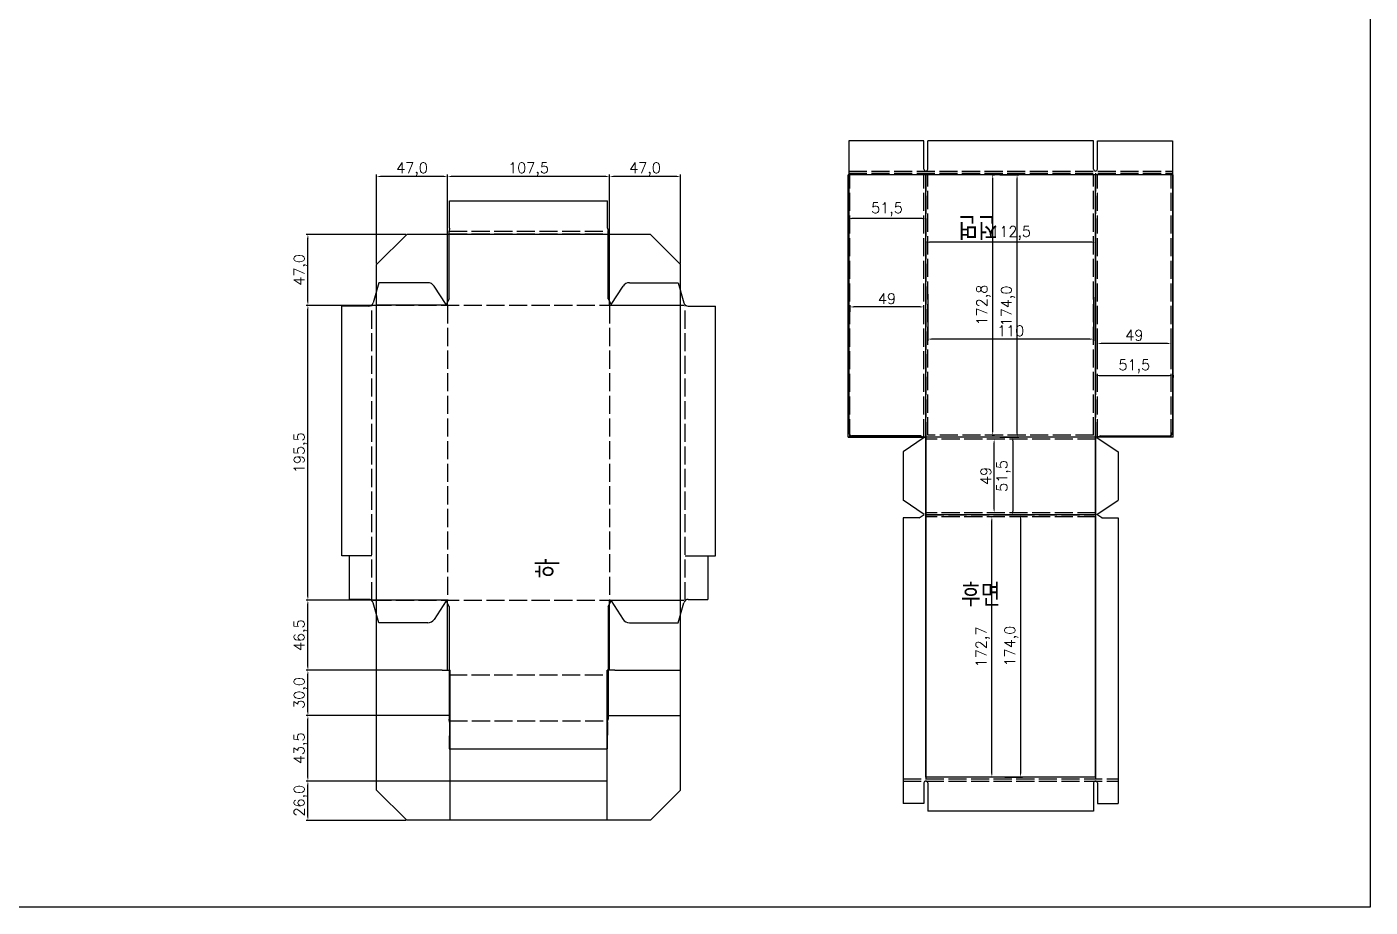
# Model space of a CAD drawing. Header units: millimetres. Extents: x 2179 to 11229, y 1198 to 3756.
# Drawn here: x 8938 to 9829, y 1435 to 2019 of the extents above; entities that cross this region are included whole.
import ezdxf

# ---------------------------------------------------------------- set-up
doc = ezdxf.new("R2010")
doc.units = ezdxf.units.MM
doc.linetypes.add('ACAD_ISO02W100', pattern=[15, 12, -3])
for name, color, linetype in [('기지', 7, 'Continuous'), ('인쇄지', 7, 'Continuous'), ('치수', 7, 'Continuous')]:
    doc.layers.add(name, color=color, linetype=linetype)
doc.styles.get("Standard").update_dxf_attribs({"font": 'txt.shx', "bigfont": 'zfhg.shx'})
doc.dimstyles.new('ISO-25', dxfattribs={"dimtxt": 2.5, "dimasz": 2.5, "dimexe": 1.25, "dimexo": 0.625, "dimtad": 1, "dimtxsty": 'Standard', "dimcen": 2.5, "dimadec": 0, "dimazin": 0, "dimtfac": 1, "dimtmove": 0, "dimatfit": 3, "dimfxl": 0, "dimarcsym": 0})

# ---------------------------------------------------------------- blocks, each defined once
blk = doc.blocks.new('*D615')
at = {"layer": 'DEFPOINTS', "color": 0}
for p in [(9646.7, 1890.82), (9698.2, 1788.63), (9698.2, 1787.67)]:
    blk.add_point(p, dxfattribs=at)
at = {"layer": '치수', "color": 0, "lineweight": -2}
for p, q in [((9646.7, 1890.19), (9646.7, 1786.42)), ((9649.2, 1787.67), (9695.7, 1787.67)), ((9698.2, 1788.01), (9698.2, 1786.42))]:
    blk.add_line(p, q, dxfattribs=at)
at = {"layer": '치수', "color": 0}
for points in [[(9649.2, 1788.09), (9649.2, 1787.25), (9646.7, 1787.67)], [(9695.7, 1788.09), (9695.7, 1787.25), (9698.2, 1787.67)]]:
    blk.add_solid(points, dxfattribs=at)
at = {"layer": '치수', "color": 0, "insert": (9672.45, 1793.75), "char_height": 7, "attachment_point": 5}
blk.add_mtext('51,5', dxfattribs=at)
blk = doc.blocks.new('*D616')
at = {"layer": 'DEFPOINTS', "color": 0}
for p in [(9647.95, 1808.91), (9647.95, 1798.94), (9696.95, 1798.94)]:
    blk.add_point(p, dxfattribs=at)
at = {"layer": '치수', "color": 0, "lineweight": -2}
for p, q in [((9647.95, 1799.56), (9647.95, 1810.16)), ((9694.45, 1808.91), (9650.45, 1808.91)), ((9696.95, 1799.56), (9696.95, 1810.16))]:
    blk.add_line(p, q, dxfattribs=at)
at = {"layer": '치수', "color": 0}
for points in [[(9650.45, 1809.32), (9650.45, 1808.49), (9647.95, 1808.91)], [(9694.45, 1809.32), (9694.45, 1808.49), (9696.95, 1808.91)]]:
    blk.add_solid(points, dxfattribs=at)
at = {"layer": '치수', "color": 0, "insert": (9672.45, 1814.41), "char_height": 7, "attachment_point": 5}
blk.add_mtext('49', dxfattribs=at)
blk = doc.blocks.new('*D617')
at = {"layer": 'DEFPOINTS', "color": 0}
for p in [(9324.57, 1919.65), (9324.57, 1881.24), (9371.57, 1861.24)]:
    blk.add_point(p, dxfattribs=at)
at = {"layer": '치수', "color": 0, "lineweight": -2}
for p, q in [((9324.57, 1881.87), (9324.57, 1920.9)), ((9369.07, 1919.65), (9327.07, 1919.65)), ((9371.57, 1861.87), (9371.57, 1920.9))]:
    blk.add_line(p, q, dxfattribs=at)
at = {"layer": '치수', "color": 0}
for points in [[(9327.07, 1920.07), (9327.07, 1919.24), (9324.57, 1919.65)], [(9369.07, 1920.07), (9369.07, 1919.24), (9371.57, 1919.65)]]:
    blk.add_solid(points, dxfattribs=at)
at = {"layer": '치수', "color": 0, "insert": (9348.07, 1924.36), "char_height": 7, "attachment_point": 5}
blk.add_mtext('47,0', dxfattribs=at)
blk = doc.blocks.new('*D618')
at = {"layer": 'DEFPOINTS', "color": 0}
for p in [(9124.51, 1518.74), (9218.77, 1518.74), (9190.07, 1492.74)]:
    blk.add_point(p, dxfattribs=at)
at = {"layer": '치수', "color": 0, "lineweight": -2}
for p, q in [((9218.15, 1518.74), (9123.26, 1518.74)), ((9124.51, 1495.24), (9124.51, 1516.24)), ((9189.45, 1492.74), (9123.26, 1492.74))]:
    blk.add_line(p, q, dxfattribs=at)
at = {"layer": '치수', "color": 0}
for points in [[(9124.09, 1516.24), (9124.92, 1516.24), (9124.51, 1518.74)], [(9124.09, 1495.24), (9124.92, 1495.24), (9124.51, 1492.74)]]:
    blk.add_solid(points, dxfattribs=at)
at = {"layer": '치수', "color": 0, "insert": (9119.8, 1505.74), "char_height": 7, "attachment_point": 5, "rotation": 90}
blk.add_mtext('26,0', dxfattribs=at)
blk = doc.blocks.new('*D619')
at = {"layer": 'DEFPOINTS', "color": 0}
for p in [(9124.51, 1562.24), (9170.07, 1562.24), (9218.77, 1518.74)]:
    blk.add_point(p, dxfattribs=at)
at = {"layer": '치수', "color": 0, "lineweight": -2}
for p, q in [((9169.45, 1562.24), (9123.26, 1562.24)), ((9124.51, 1521.24), (9124.51, 1559.74)), ((9218.15, 1518.74), (9123.26, 1518.74))]:
    blk.add_line(p, q, dxfattribs=at)
at = {"layer": '치수', "color": 0}
for points in [[(9124.09, 1559.74), (9124.92, 1559.74), (9124.51, 1562.24)], [(9124.09, 1521.24), (9124.92, 1521.24), (9124.51, 1518.74)]]:
    blk.add_solid(points, dxfattribs=at)
at = {"layer": '치수', "color": 0, "insert": (9119.8, 1540.49), "char_height": 7, "attachment_point": 5, "rotation": 90}
blk.add_mtext('43,5', dxfattribs=at)
blk = doc.blocks.new('*D620')
at = {"layer": 'DEFPOINTS', "color": 0}
for p in [(9124.51, 1592.24), (9170.07, 1592.24), (9170.07, 1562.24)]:
    blk.add_point(p, dxfattribs=at)
at = {"layer": '치수', "color": 0, "lineweight": -2}
for p, q in [((9169.45, 1592.24), (9123.26, 1592.24)), ((9124.51, 1564.74), (9124.51, 1589.74)), ((9169.45, 1562.24), (9123.26, 1562.24))]:
    blk.add_line(p, q, dxfattribs=at)
at = {"layer": '치수', "color": 0}
for points in [[(9124.09, 1589.74), (9124.92, 1589.74), (9124.51, 1592.24)], [(9124.09, 1564.74), (9124.92, 1564.74), (9124.51, 1562.24)]]:
    blk.add_solid(points, dxfattribs=at)
at = {"layer": '치수', "color": 0, "insert": (9119.8, 1577.24), "char_height": 7, "attachment_point": 5, "rotation": 90}
blk.add_mtext('30,0', dxfattribs=at)
blk = doc.blocks.new('*D621')
at = {"layer": 'DEFPOINTS', "color": 0}
for p in [(9124.51, 1638.74), (9170.07, 1638.74), (9170.07, 1592.24)]:
    blk.add_point(p, dxfattribs=at)
at = {"layer": '치수', "color": 0, "lineweight": -2}
for p, q in [((9169.45, 1638.74), (9123.26, 1638.74)), ((9124.51, 1594.74), (9124.51, 1636.24)), ((9169.45, 1592.24), (9123.26, 1592.24))]:
    blk.add_line(p, q, dxfattribs=at)
at = {"layer": '치수', "color": 0}
for points in [[(9124.09, 1636.24), (9124.92, 1636.24), (9124.51, 1638.74)], [(9124.09, 1594.74), (9124.92, 1594.74), (9124.51, 1592.24)]]:
    blk.add_solid(points, dxfattribs=at)
at = {"layer": '치수', "color": 0, "insert": (9119.8, 1615.49), "char_height": 7, "attachment_point": 5, "rotation": 90}
blk.add_mtext('46,5', dxfattribs=at)
blk = doc.blocks.new('*D622')
at = {"layer": 'DEFPOINTS', "color": 0}
for p in [(9124.51, 1834.24), (9170.07, 1834.24), (9170.07, 1638.74)]:
    blk.add_point(p, dxfattribs=at)
at = {"layer": '치수', "color": 0, "lineweight": -2}
for p, q in [((9169.45, 1834.24), (9123.26, 1834.24)), ((9124.51, 1641.24), (9124.51, 1831.74)), ((9169.45, 1638.74), (9123.26, 1638.74))]:
    blk.add_line(p, q, dxfattribs=at)
at = {"layer": '치수', "color": 0}
for points in [[(9124.09, 1831.74), (9124.92, 1831.74), (9124.51, 1834.24)], [(9124.09, 1641.24), (9124.92, 1641.24), (9124.51, 1638.74)]]:
    blk.add_solid(points, dxfattribs=at)
at = {"layer": '치수', "color": 0, "insert": (9119.8, 1736.49), "char_height": 7, "attachment_point": 5, "rotation": 90}
blk.add_mtext('195,5', dxfattribs=at)
blk = doc.blocks.new('*D623')
at = {"layer": 'DEFPOINTS', "color": 0}
for p in [(9124.51, 1881.24), (9190.07, 1881.24), (9170.07, 1834.24)]:
    blk.add_point(p, dxfattribs=at)
at = {"layer": '치수', "color": 0, "lineweight": -2}
for p, q in [((9189.45, 1881.24), (9123.26, 1881.24)), ((9124.51, 1836.74), (9124.51, 1878.74)), ((9169.45, 1834.24), (9123.26, 1834.24))]:
    blk.add_line(p, q, dxfattribs=at)
at = {"layer": '치수', "color": 0}
for points in [[(9124.09, 1878.74), (9124.92, 1878.74), (9124.51, 1881.24)], [(9124.09, 1836.74), (9124.92, 1836.74), (9124.51, 1834.24)]]:
    blk.add_solid(points, dxfattribs=at)
at = {"layer": '치수', "color": 0, "insert": (9119.8, 1857.74), "char_height": 7, "attachment_point": 5, "rotation": 90}
blk.add_mtext('47,0', dxfattribs=at)
blk = doc.blocks.new('*D624')
at = {"layer": 'DEFPOINTS', "color": 0}
for p in [(9217.07, 1919.65), (9217.07, 1881.24), (9324.57, 1881.24)]:
    blk.add_point(p, dxfattribs=at)
at = {"layer": '치수', "color": 0, "lineweight": -2}
for p, q in [((9217.07, 1881.87), (9217.07, 1920.9)), ((9322.07, 1919.65), (9219.57, 1919.65)), ((9324.57, 1881.87), (9324.57, 1920.9))]:
    blk.add_line(p, q, dxfattribs=at)
at = {"layer": '치수', "color": 0}
for points in [[(9219.57, 1920.07), (9219.57, 1919.24), (9217.07, 1919.65)], [(9322.07, 1920.07), (9322.07, 1919.24), (9324.57, 1919.65)]]:
    blk.add_solid(points, dxfattribs=at)
at = {"layer": '치수', "color": 0, "insert": (9270.82, 1924.36), "char_height": 7, "attachment_point": 5}
blk.add_mtext('107,5', dxfattribs=at)
blk = doc.blocks.new('*D625')
at = {"layer": 'DEFPOINTS', "color": 0}
for p in [(9170.07, 1919.65), (9217.07, 1881.24), (9170.07, 1861.24)]:
    blk.add_point(p, dxfattribs=at)
at = {"layer": '치수', "color": 0, "lineweight": -2}
for p, q in [((9170.07, 1861.87), (9170.07, 1920.9)), ((9214.57, 1919.65), (9172.57, 1919.65)), ((9217.07, 1881.87), (9217.07, 1920.9))]:
    blk.add_line(p, q, dxfattribs=at)
at = {"layer": '치수', "color": 0}
for points in [[(9172.57, 1920.07), (9172.57, 1919.24), (9170.07, 1919.65)], [(9214.57, 1920.07), (9214.57, 1919.24), (9217.07, 1919.65)]]:
    blk.add_solid(points, dxfattribs=at)
at = {"layer": '치수', "color": 0, "insert": (9193.57, 1924.36), "char_height": 7, "attachment_point": 5}
blk.add_mtext('47,0', dxfattribs=at)
blk = doc.blocks.new('*D630')
at = {"layer": 'DEFPOINTS', "color": 0}
for p in [(9534.2, 1876.57), (9534.2, 1876.09), (9646.7, 1876.57)]:
    blk.add_point(p, dxfattribs=at)
at = {"layer": '치수', "color": 0, "lineweight": -2}
for p, q in [((9534.2, 1875.94), (9534.2, 1874.84)), ((9644.2, 1876.09), (9536.7, 1876.09)), ((9646.7, 1875.94), (9646.7, 1874.84))]:
    blk.add_line(p, q, dxfattribs=at)
at = {"layer": '치수', "color": 0}
for points in [[(9536.7, 1876.51), (9536.7, 1875.67), (9534.2, 1876.09)], [(9644.2, 1876.51), (9644.2, 1875.67), (9646.7, 1876.09)]]:
    blk.add_solid(points, dxfattribs=at)
at = {"layer": '치수', "color": 0, "insert": (9590.45, 1882.17), "char_height": 7, "attachment_point": 5}
blk.add_mtext('112,5', dxfattribs=at)
blk = doc.blocks.new('*D631')
at = {"layer": 'DEFPOINTS', "color": 0}
for p in [(9535.45, 1842.34), (9645.45, 1840.27), (9535.45, 1811.84)]:
    blk.add_point(p, dxfattribs=at)
at = {"layer": '치수', "color": 0, "lineweight": -2}
for p, q in [((9535.45, 1841.72), (9535.45, 1810.59)), ((9645.45, 1839.65), (9645.45, 1810.59)), ((9642.95, 1811.84), (9537.95, 1811.84))]:
    blk.add_line(p, q, dxfattribs=at)
at = {"layer": '치수', "color": 0}
for points in [[(9537.95, 1812.26), (9537.95, 1811.42), (9535.45, 1811.84)], [(9642.95, 1812.26), (9642.95, 1811.42), (9645.45, 1811.84)]]:
    blk.add_solid(points, dxfattribs=at)
at = {"layer": '치수', "color": 0, "insert": (9590.45, 1817.34), "char_height": 7, "attachment_point": 5}
blk.add_mtext('110', dxfattribs=at)
blk = doc.blocks.new('*D632')
at = {"layer": 'DEFPOINTS', "color": 0}
for p in [(9582.68, 1920.81), (9594.73, 1920.81), (9582.68, 1746.81)]:
    blk.add_point(p, dxfattribs=at)
at = {"layer": '치수', "color": 0, "lineweight": -2}
for p, q in [((9583.31, 1920.81), (9595.98, 1920.81)), ((9594.73, 1749.31), (9594.73, 1918.31)), ((9583.31, 1746.81), (9595.98, 1746.81))]:
    blk.add_line(p, q, dxfattribs=at)
at = {"layer": '치수', "color": 0}
for points in [[(9594.31, 1918.31), (9595.14, 1918.31), (9594.73, 1920.81)], [(9594.31, 1749.31), (9595.14, 1749.31), (9594.73, 1746.81)]]:
    blk.add_solid(points, dxfattribs=at)
at = {"layer": '치수', "color": 0, "insert": (9588.64, 1833.81), "char_height": 7, "attachment_point": 5, "rotation": 90}
blk.add_mtext('174,0', dxfattribs=at)
blk = doc.blocks.new('*D626')
at = {"layer": 'DEFPOINTS', "color": 0}
for p in [(9577.57, 1920.81), (9578.56, 1920.81), (9577.57, 1748.06)]:
    blk.add_point(p, dxfattribs=at)
at = {"layer": '치수', "color": 0, "lineweight": -2}
for p, q in [((9578.19, 1920.81), (9579.81, 1920.81)), ((9578.56, 1750.56), (9578.56, 1918.31)), ((9578.19, 1748.06), (9579.81, 1748.06))]:
    blk.add_line(p, q, dxfattribs=at)
at = {"layer": '치수', "color": 0}
for points in [[(9578.15, 1918.31), (9578.98, 1918.31), (9578.56, 1920.81)], [(9578.15, 1750.56), (9578.98, 1750.56), (9578.56, 1748.06)]]:
    blk.add_solid(points, dxfattribs=at)
at = {"layer": '치수', "color": 0, "insert": (9572.48, 1834.43), "char_height": 7, "attachment_point": 5, "rotation": 90}
blk.add_mtext('172,8', dxfattribs=at)
blk = doc.blocks.new('*D633')
at = {"layer": 'DEFPOINTS', "color": 0}
for p in [(9586.03, 1695.31), (9586.03, 1521.31), (9597.05, 1521.31)]:
    blk.add_point(p, dxfattribs=at)
at = {"layer": '치수', "color": 0, "lineweight": -2}
for p, q in [((9586.65, 1695.31), (9598.3, 1695.31)), ((9597.05, 1692.81), (9597.05, 1523.81)), ((9586.65, 1521.31), (9598.3, 1521.31))]:
    blk.add_line(p, q, dxfattribs=at)
at = {"layer": '치수', "color": 0}
for points in [[(9596.63, 1692.81), (9597.47, 1692.81), (9597.05, 1695.31)], [(9596.63, 1523.81), (9597.47, 1523.81), (9597.05, 1521.31)]]:
    blk.add_solid(points, dxfattribs=at)
at = {"layer": '치수', "color": 0, "insert": (9590.97, 1608.31), "char_height": 7, "attachment_point": 5, "rotation": 90}
blk.add_mtext('174,0', dxfattribs=at)
blk = doc.blocks.new('*D627')
at = {"layer": 'DEFPOINTS', "color": 0}
for p in [(9578.01, 1694.06), (9580.27, 1694.06), (9580.27, 1521.31)]:
    blk.add_point(p, dxfattribs=at)
at = {"layer": '치수', "color": 0, "lineweight": -2}
for p, q in [((9579.65, 1694.06), (9576.76, 1694.06)), ((9578.01, 1523.81), (9578.01, 1691.56)), ((9579.65, 1521.31), (9576.76, 1521.31))]:
    blk.add_line(p, q, dxfattribs=at)
at = {"layer": '치수', "color": 0}
for points in [[(9577.59, 1691.56), (9578.43, 1691.56), (9578.01, 1694.06)], [(9577.59, 1523.81), (9578.43, 1523.81), (9578.01, 1521.31)]]:
    blk.add_solid(points, dxfattribs=at)
at = {"layer": '치수', "color": 0, "insert": (9571.93, 1607.68), "char_height": 7, "attachment_point": 5, "rotation": 90}
blk.add_mtext('172,7', dxfattribs=at)
blk = doc.blocks.new('*D628')
at = {"layer": 'DEFPOINTS', "color": 0}
for p in [(9579.52, 1745.56), (9582.23, 1745.56), (9579.97, 1696.56)]:
    blk.add_point(p, dxfattribs=at)
at = {"layer": '치수', "color": 0, "lineweight": -2}
for p, q in [((9581.6, 1745.56), (9578.27, 1745.56)), ((9579.52, 1699.06), (9579.52, 1743.06)), ((9579.34, 1696.56), (9578.27, 1696.56))]:
    blk.add_line(p, q, dxfattribs=at)
at = {"layer": '치수', "color": 0}
for points in [[(9579.11, 1743.06), (9579.94, 1743.06), (9579.52, 1745.56)], [(9579.11, 1699.06), (9579.94, 1699.06), (9579.52, 1696.56)]]:
    blk.add_solid(points, dxfattribs=at)
at = {"layer": '치수', "color": 0, "insert": (9574.02, 1721.06), "char_height": 7, "attachment_point": 5, "rotation": 90}
blk.add_mtext('49', dxfattribs=at)
blk = doc.blocks.new('*D634')
at = {"layer": 'DEFPOINTS', "color": 0}
for p in [(9590.45, 1746.81), (9590.45, 1695.31), (9591.84, 1695.31)]:
    blk.add_point(p, dxfattribs=at)
at = {"layer": '치수', "color": 0, "lineweight": -2}
for p, q in [((9591.07, 1746.81), (9593.09, 1746.81)), ((9591.84, 1744.31), (9591.84, 1697.81)), ((9591.07, 1695.31), (9593.09, 1695.31))]:
    blk.add_line(p, q, dxfattribs=at)
at = {"layer": '치수', "color": 0}
for points in [[(9591.42, 1744.31), (9592.26, 1744.31), (9591.84, 1746.81)], [(9591.42, 1697.81), (9592.26, 1697.81), (9591.84, 1695.31)]]:
    blk.add_solid(points, dxfattribs=at)
at = {"layer": '치수', "color": 0, "insert": (9585.76, 1721.06), "char_height": 7, "attachment_point": 5, "rotation": 90}
blk.add_mtext('51,5', dxfattribs=at)
blk = doc.blocks.new('*D635')
at = {"layer": 'DEFPOINTS', "color": 0}
for p in [(9483.95, 1833.19), (9483.95, 1829.33), (9532.95, 1829.33)]:
    blk.add_point(p, dxfattribs=at)
at = {"layer": '치수', "color": 0, "lineweight": -2}
for p, q in [((9483.95, 1829.96), (9483.95, 1834.44)), ((9530.45, 1833.19), (9486.45, 1833.19)), ((9532.95, 1829.96), (9532.95, 1834.44))]:
    blk.add_line(p, q, dxfattribs=at)
at = {"layer": '치수', "color": 0}
for points in [[(9486.45, 1833.6), (9486.45, 1832.77), (9483.95, 1833.19)], [(9530.45, 1833.6), (9530.45, 1832.77), (9532.95, 1833.19)]]:
    blk.add_solid(points, dxfattribs=at)
at = {"layer": '치수', "color": 0, "insert": (9508.45, 1838.69), "char_height": 7, "attachment_point": 5}
blk.add_mtext('49', dxfattribs=at)
blk = doc.blocks.new('*D629')
at = {"layer": 'DEFPOINTS', "color": 0}
for p in [(9482.7, 1893.77), (9482.7, 1891.78), (9534.2, 1890.82)]:
    blk.add_point(p, dxfattribs=at)
at = {"layer": '치수', "color": 0, "lineweight": -2}
for p, q in [((9482.7, 1893.15), (9482.7, 1890.53)), ((9531.7, 1891.78), (9485.2, 1891.78)), ((9534.2, 1891.44), (9534.2, 1893.03))]:
    blk.add_line(p, q, dxfattribs=at)
at = {"layer": '치수', "color": 0}
for points in [[(9485.2, 1892.19), (9485.2, 1891.36), (9482.7, 1891.78)], [(9531.7, 1892.19), (9531.7, 1891.36), (9534.2, 1891.78)]]:
    blk.add_solid(points, dxfattribs=at)
at = {"layer": '치수', "color": 0, "insert": (9508.45, 1897.86), "char_height": 7, "attachment_point": 5}
blk.add_mtext('51,5', dxfattribs=at)

msp = doc.modelspace()

# ---------------------------------------------------------------- linework, layer by layer
at = {"color": 6}
msp.add_lwpolyline([(8928.818, 2035.181), (9828.818, 2035.181), (9828.818, 1435.181), (8928.818, 1435.181)], close=True, dxfattribs=at)
at = {"layer": '기지'}
for p, q in [((9698.196, 1920.806), (9482.696, 1920.806)), ((9482.696, 1746.806), (9482.696, 1920.806)), ((9698.196, 1746.806), (9698.196, 1920.806)), ((9170.073, 1861.242), (9190.073, 1881.242)), ((9351.573, 1881.242), (9190.073, 1881.242)), ((9351.573, 1881.242), (9371.573, 1861.242)), ((9170.073, 1512.742), (9170.073, 1861.242)), ((9371.573, 1512.742), (9371.573, 1861.242)), ((9482.696, 1746.806), (9534.196, 1746.806)), ((9534.196, 1746.806), (9534.196, 1521.306)), ((9698.196, 1746.806), (9646.696, 1746.806)), ((9646.696, 1746.806), (9646.696, 1521.306)), ((9213.573, 1592.242), (9218.773, 1592.242)), ((9218.773, 1492.742), (9218.773, 1592.242)), ((9322.873, 1492.742), (9322.873, 1592.242)), ((9328.073, 1592.242), (9322.873, 1592.242)), ((9646.696, 1521.306), (9534.196, 1521.306)), ((9190.073, 1492.742), (9170.073, 1512.742)), ((9351.573, 1492.742), (9371.573, 1512.742)), ((9351.573, 1492.742), (9190.073, 1492.742))]:
    msp.add_line(p, q, dxfattribs=at)
at = {"layer": '기지', "color": 3}
for p, q in [((9482.696, 1746.806), (9482.696, 1920.806)), ((9534.196, 1521.306), (9534.196, 1920.806)), ((9646.696, 1521.306), (9646.696, 1920.806)), ((9698.196, 1746.806), (9698.196, 1920.806)), ((9217.073, 1834.242), (9217.073, 1881.242)), ((9324.573, 1834.242), (9324.573, 1881.242)), ((9217.073, 1834.242), (9170.073, 1834.242)), ((9324.573, 1834.242), (9371.573, 1834.242)), ((9698.196, 1746.806), (9482.696, 1746.806)), ((9646.696, 1695.306), (9534.196, 1695.306)), ((9217.073, 1638.742), (9170.073, 1638.742)), ((9217.073, 1592.242), (9217.073, 1638.742)), ((9324.573, 1638.742), (9371.573, 1638.742)), ((9324.573, 1592.242), (9324.573, 1638.742)), ((9213.573, 1592.242), (9170.073, 1592.242)), ((9328.073, 1592.242), (9371.573, 1592.242)), ((9218.773, 1562.242), (9170.073, 1562.242)), ((9322.873, 1562.242), (9371.573, 1562.242)), ((9322.873, 1518.742), (9218.773, 1518.742))]:
    msp.add_line(p, q, dxfattribs=at)
at = {"layer": '인쇄지', "color": 6}
for p, q in [((9483.196, 1943.306), (9483.196, 1749.806)), ((9532.946, 1943.306), (9483.196, 1943.306)), ((9532.946, 1924.556), (9532.946, 1943.306)), ((9645.446, 1943.306), (9535.446, 1943.306)), ((9535.446, 1924.556), (9535.446, 1943.306)), ((9645.446, 1924.556), (9645.446, 1943.306)), ((9647.946, 1943.306), (9697.696, 1943.306)), ((9647.946, 1924.556), (9647.946, 1943.306)), ((9697.696, 1943.306), (9697.696, 1749.806)), ((9218.473, 1903.442), (9323.173, 1903.442)), ((9218.473, 1885.442), (9218.473, 1903.442)), ((9323.173, 1885.442), (9323.173, 1903.442)), ((9218.473, 1885.442), (9218.073, 1883.442)), ((9218.073, 1838.52), (9218.073, 1883.442)), ((9323.173, 1885.442), (9323.573, 1883.442)), ((9323.573, 1838.52), (9323.573, 1883.442)), ((9171.61, 1849.242), (9167.803, 1835.918)), ((9203.976, 1849.242), (9171.61, 1849.242)), ((9216.123, 1834.742), (9208.166, 1846.969)), ((9325.523, 1834.742), (9333.48, 1846.969)), ((9337.67, 1849.242), (9370.036, 1849.242)), ((9370.036, 1849.242), (9373.843, 1835.918)), ((9218.073, 1838.52), (9216.123, 1834.742)), ((9323.573, 1838.52), (9325.523, 1834.742)), ((9146.923, 1668.242), (9146.923, 1833.742)), ((9164.919, 1833.742), (9146.923, 1833.742)), ((9376.727, 1833.742), (9394.723, 1833.742)), ((9394.723, 1668.242), (9394.723, 1833.742)), ((9530.888, 1747.806), (9485.196, 1747.806)), ((9533.196, 1746.556), (9519.196, 1737.06)), ((9530.888, 1747.806), (9533.196, 1746.556)), ((9650.004, 1747.806), (9647.696, 1746.556)), ((9647.696, 1746.556), (9661.696, 1737.06)), ((9650.004, 1747.806), (9695.696, 1747.806)), ((9519.196, 1737.06), (9519.196, 1705.052)), ((9661.696, 1737.06), (9661.696, 1705.052)), ((9533.196, 1695.556), (9519.196, 1705.052)), ((9647.696, 1695.556), (9661.696, 1705.052)), ((9519.196, 1693.306), (9519.196, 1503.806)), ((9529.888, 1693.306), (9519.196, 1693.306)), ((9529.888, 1693.306), (9533.196, 1695.556)), ((9651.004, 1693.306), (9647.696, 1695.556)), ((9651.004, 1693.306), (9661.696, 1693.306)), ((9661.696, 1693.306), (9661.696, 1503.806)), ((9166.923, 1668.242), (9146.923, 1668.242)), ((9151.923, 1668.242), (9151.923, 1639.242)), ((9374.723, 1668.242), (9394.723, 1668.242)), ((9389.723, 1668.242), (9389.723, 1639.242)), ((9164.919, 1639.242), (9151.923, 1639.242)), ((9376.727, 1639.242), (9389.723, 1639.242)), ((9171.61, 1623.742), (9167.803, 1637.066)), ((9216.123, 1638.242), (9208.166, 1626.015)), ((9218.073, 1634.464), (9216.123, 1638.242)), ((9218.073, 1634.464), (9218.073, 1559.742)), ((9323.573, 1634.464), (9325.523, 1638.242)), ((9323.573, 1634.464), (9323.573, 1559.742)), ((9325.523, 1638.242), (9333.48, 1626.015)), ((9370.036, 1623.742), (9373.843, 1637.066)), ((9203.976, 1623.742), (9171.61, 1623.742)), ((9337.67, 1623.742), (9370.036, 1623.742)), ((9218.473, 1557.742), (9218.073, 1559.742)), ((9323.173, 1557.742), (9323.573, 1559.742)), ((9218.473, 1557.742), (9218.175, 1540.233)), ((9323.173, 1557.742), (9322.875, 1540.233)), ((9218.175, 1540.233), (9322.875, 1540.233)), ((9532.946, 1517.556), (9532.946, 1503.806)), ((9535.446, 1517.556), (9535.446, 1498.806)), ((9645.446, 1517.556), (9645.446, 1498.806)), ((9647.946, 1517.556), (9647.946, 1503.806)), ((9532.946, 1503.806), (9519.196, 1503.806)), ((9645.446, 1498.806), (9535.446, 1498.806)), ((9647.946, 1503.806), (9661.696, 1503.806))]:
    msp.add_line(p, q, dxfattribs=at)
at = {"layer": '인쇄지', "color": 4, "linetype": 'ACAD_ISO02W100'}
for p, q in [((9483.196, 1923.306), (9697.696, 1923.306)), ((9483.196, 1921.806), (9697.696, 1921.806)), ((9534.196, 1921.806), (9534.196, 1518.806)), ((9646.696, 1921.806), (9646.696, 1518.806)), ((9218.073, 1883.442), (9323.573, 1883.442)), ((9218.073, 1881.742), (9323.573, 1881.742)), ((9166.923, 1638.742), (9166.923, 1834.242)), ((9167.873, 1834.242), (9373.773, 1834.242)), ((9217.073, 1834.242), (9217.073, 1638.742)), ((9324.573, 1834.242), (9324.573, 1638.742)), ((9374.723, 1638.742), (9374.723, 1834.242)), ((9646.696, 1746.806), (9534.196, 1746.806)), ((9534.196, 1695.306), (9645.696, 1695.306)), ((9167.873, 1638.742), (9373.773, 1638.742)), ((9218.073, 1589.242), (9323.573, 1589.242)), ((9218.273, 1558.742), (9323.373, 1558.742)), ((9519.196, 1520.306), (9661.696, 1520.306)), ((9519.196, 1518.806), (9661.696, 1518.806))]:
    msp.add_line(p, q, dxfattribs=at)
at = {"layer": '인쇄지', "color": 6}
for centre, radius, start, end in [((9534.196, 1924.556), 1.25, 180, 0), ((9646.696, 1924.556), 1.25, 180, 0), ((9203.976, 1844.242), 5, 33.053807, 90), ((9337.67, 1844.242), 5, 90, 146.946193), ((9164.919, 1836.742), 3, 270, 344.056129), ((9376.727, 1836.742), 3, 195.943871, 270), ((9485.196, 1749.806), 2, 180, 270), ((9695.696, 1749.806), 2, 270, 0), ((9164.919, 1636.242), 3, 15.943871, 90), ((9376.727, 1636.242), 3, 90, 164.056129), ((9203.976, 1628.742), 5, 270, 326.946193), ((9337.67, 1628.742), 5, 213.053807, 270), ((9534.196, 1517.556), 1.25, 0, 180), ((9646.696, 1517.556), 1.25, 0, 180)]:
    msp.add_arc(centre, radius, start, end, dxfattribs=at)
at = {"layer": '치수', "color": 2, "linetype": 'ACAD_ISO02W100'}
for p, q in [((9483.946, 1746.806), (9483.946, 1920.806)), ((9532.946, 1746.806), (9532.946, 1920.806)), ((9535.446, 1748.056), (9535.446, 1920.806)), ((9645.446, 1748.056), (9645.446, 1920.806)), ((9647.946, 1746.806), (9647.946, 1920.806)), ((9696.946, 1746.806), (9696.946, 1920.806)), ((9645.446, 1748.056), (9535.446, 1748.056)), ((9646.696, 1745.556), (9534.196, 1745.556)), ((9646.696, 1696.556), (9534.196, 1696.556)), ((9646.696, 1694.056), (9534.196, 1694.056))]:
    msp.add_line(p, q, dxfattribs=at)

# ---------------------------------------------------------------- texts
at = {"layer": '기지', "color": 1}
msp.add_text('전면 ', height=15, rotation=180, dxfattribs=at).set_placement((9581.851, 1893.856))
msp.add_text('후면', height=15, dxfattribs=at).set_placement((9557.477, 1634.59))
at = {"layer": '치수', "color": 1}
msp.add_text('하', height=15, rotation=90, dxfattribs=at).set_placement((9291.171, 1653.295))

# ---------------------------------------------------------------- dimensions: what is measured, and where the dimension line sits
for base, p1, p2, picture, middle in [((9170.073, 1919.653), (9217.073, 1881.242), (9170.073, 1861.242), '*D625', (9193.573, 1924.361)), ((9217.073, 1919.653), (9324.573, 1881.242), (9217.073, 1881.242), '*D624', (9270.823, 1924.361)), ((9324.573, 1919.653), (9371.573, 1861.242), (9324.573, 1881.242), '*D617', (9348.073, 1924.361))]:
    dim = msp.add_linear_dim(base=base, p1=p1, p2=p2, dimstyle='ISO-25', override={"dimtxt": 7, "dimdec": 1, "dimzin": 0, "dimtdec": 1, "dimtmove": 0}, dxfattribs=at)
    dim.commit()
    dim.dimension.update_dxf_attribs({"geometry": picture, "text_midpoint": middle})
for base, p1, p2, angle, override, picture, middle in [((9578.561897046, 1920.805944232), (9577.569613984, 1748.055944232), (9577.569613984, 1920.805944232), 270, {"dimtxt": 7, "dimgap": 2, "dimdec": 1, "dimtdec": 1}, '*D626', (9572.478563713, 1834.430944232)), ((9124.506, 1881.242), (9170.073, 1834.242), (9190.073, 1881.242), 90, {"dimtxt": 7, "dimdec": 1, "dimzin": 0, "dimtdec": 1, "dimtmove": 0}, '*D623', (9119.798, 1857.742)), ((9483.946, 1833.185), (9532.946, 1829.331), (9483.946, 1829.331), 180, {"dimtxt": 7, "dimgap": 2, "dimdec": 1, "dimtdec": 1}, '*D635', (9508.446, 1838.685)), ((9535.446, 1811.839), (9645.446, 1840.273), (9535.446, 1842.34), 180, {"dimtxt": 7, "dimgap": 2, "dimdec": 1, "dimtdec": 1}, '*D631', (9590.446, 1817.339)), ((9124.506, 1834.242), (9170.073, 1638.742), (9170.073, 1834.242), 90, {"dimtxt": 7, "dimdec": 1, "dimzin": 0, "dimtdec": 1, "dimtmove": 0}, '*D622', (9119.798, 1736.492)), ((9647.946, 1808.907), (9696.946, 1798.937), (9647.946, 1798.937), 180, {"dimtxt": 7, "dimgap": 2, "dimdec": 1, "dimtdec": 1}, '*D616', (9672.446, 1814.407)), ((9579.525, 1745.556), (9579.965, 1696.556), (9582.229, 1745.556), 270, {"dimtxt": 7, "dimgap": 2, "dimdec": 1, "dimtdec": 1}, '*D628', (9574.025, 1721.056)), ((9578.009832474, 1694.055944232), (9580.274093294, 1521.305944232), (9580.274093294, 1694.055944232), 270, {"dimtxt": 7, "dimgap": 2, "dimdec": 1, "dimtdec": 1}, '*D627', (9571.92649914, 1607.680944232)), ((9124.506, 1638.742), (9170.073, 1592.242), (9170.073, 1638.742), 90, {"dimtxt": 7, "dimdec": 1, "dimzin": 0, "dimtdec": 1, "dimtmove": 0}, '*D621', (9119.798, 1615.492)), ((9124.506, 1592.242), (9170.073, 1562.242), (9170.073, 1592.242), 90, {"dimtxt": 7, "dimdec": 1, "dimzin": 0, "dimtdec": 1, "dimtmove": 0}, '*D620', (9119.798, 1577.242)), ((9124.506, 1562.242), (9218.773, 1518.742), (9170.073, 1562.242), 90, {"dimtxt": 7, "dimdec": 1, "dimzin": 0, "dimtdec": 1, "dimtmove": 0}, '*D619', (9119.798, 1540.492)), ((9124.506, 1518.742), (9190.073, 1492.742), (9218.773, 1518.742), 90, {"dimtxt": 7, "dimdec": 1, "dimzin": 0, "dimtdec": 1, "dimtmove": 0}, '*D618', (9119.798, 1505.742))]:
    dim = msp.add_linear_dim(base=base, p1=p1, p2=p2, angle=angle, dimstyle='ISO-25', override=override, dxfattribs=at)
    dim.commit()
    dim.dimension.update_dxf_attribs({"geometry": picture, "text_midpoint": middle})
at = {"layer": '치수', "color": 3}
for base, p1, p2, angle, picture, middle in [((9594.728, 1920.806), (9582.683, 1746.806), (9582.683, 1920.806), 90, '*D632', (9588.645, 1833.806)), ((9482.696, 1891.775), (9534.196, 1890.816), (9482.696, 1893.774), 180, '*D629', (9508.446, 1897.858)), ((9698.196, 1787.671), (9646.696, 1890.816), (9698.196, 1788.631), 180, '*D615', (9672.446, 1793.755)), ((9534.196, 1876.089), (9646.696, 1876.568), (9534.196, 1876.568), 180, '*D630', (9590.446, 1882.172)), ((9591.842, 1695.306), (9590.446, 1746.806), (9590.446, 1695.306), 90, '*D634', (9585.758, 1721.056)), ((9597.05, 1521.306), (9586.027, 1695.306), (9586.027, 1521.306), 90, '*D633', (9590.967, 1608.306))]:
    dim = msp.add_linear_dim(base=base, p1=p1, p2=p2, angle=angle, dimstyle='ISO-25', override={"dimtxt": 7, "dimgap": 2, "dimdec": 1, "dimzin": 0, "dimtdec": 1}, dxfattribs=at)
    dim.commit()
    dim.dimension.update_dxf_attribs({"geometry": picture, "text_midpoint": middle})

doc.saveas('drawing.dxf')
